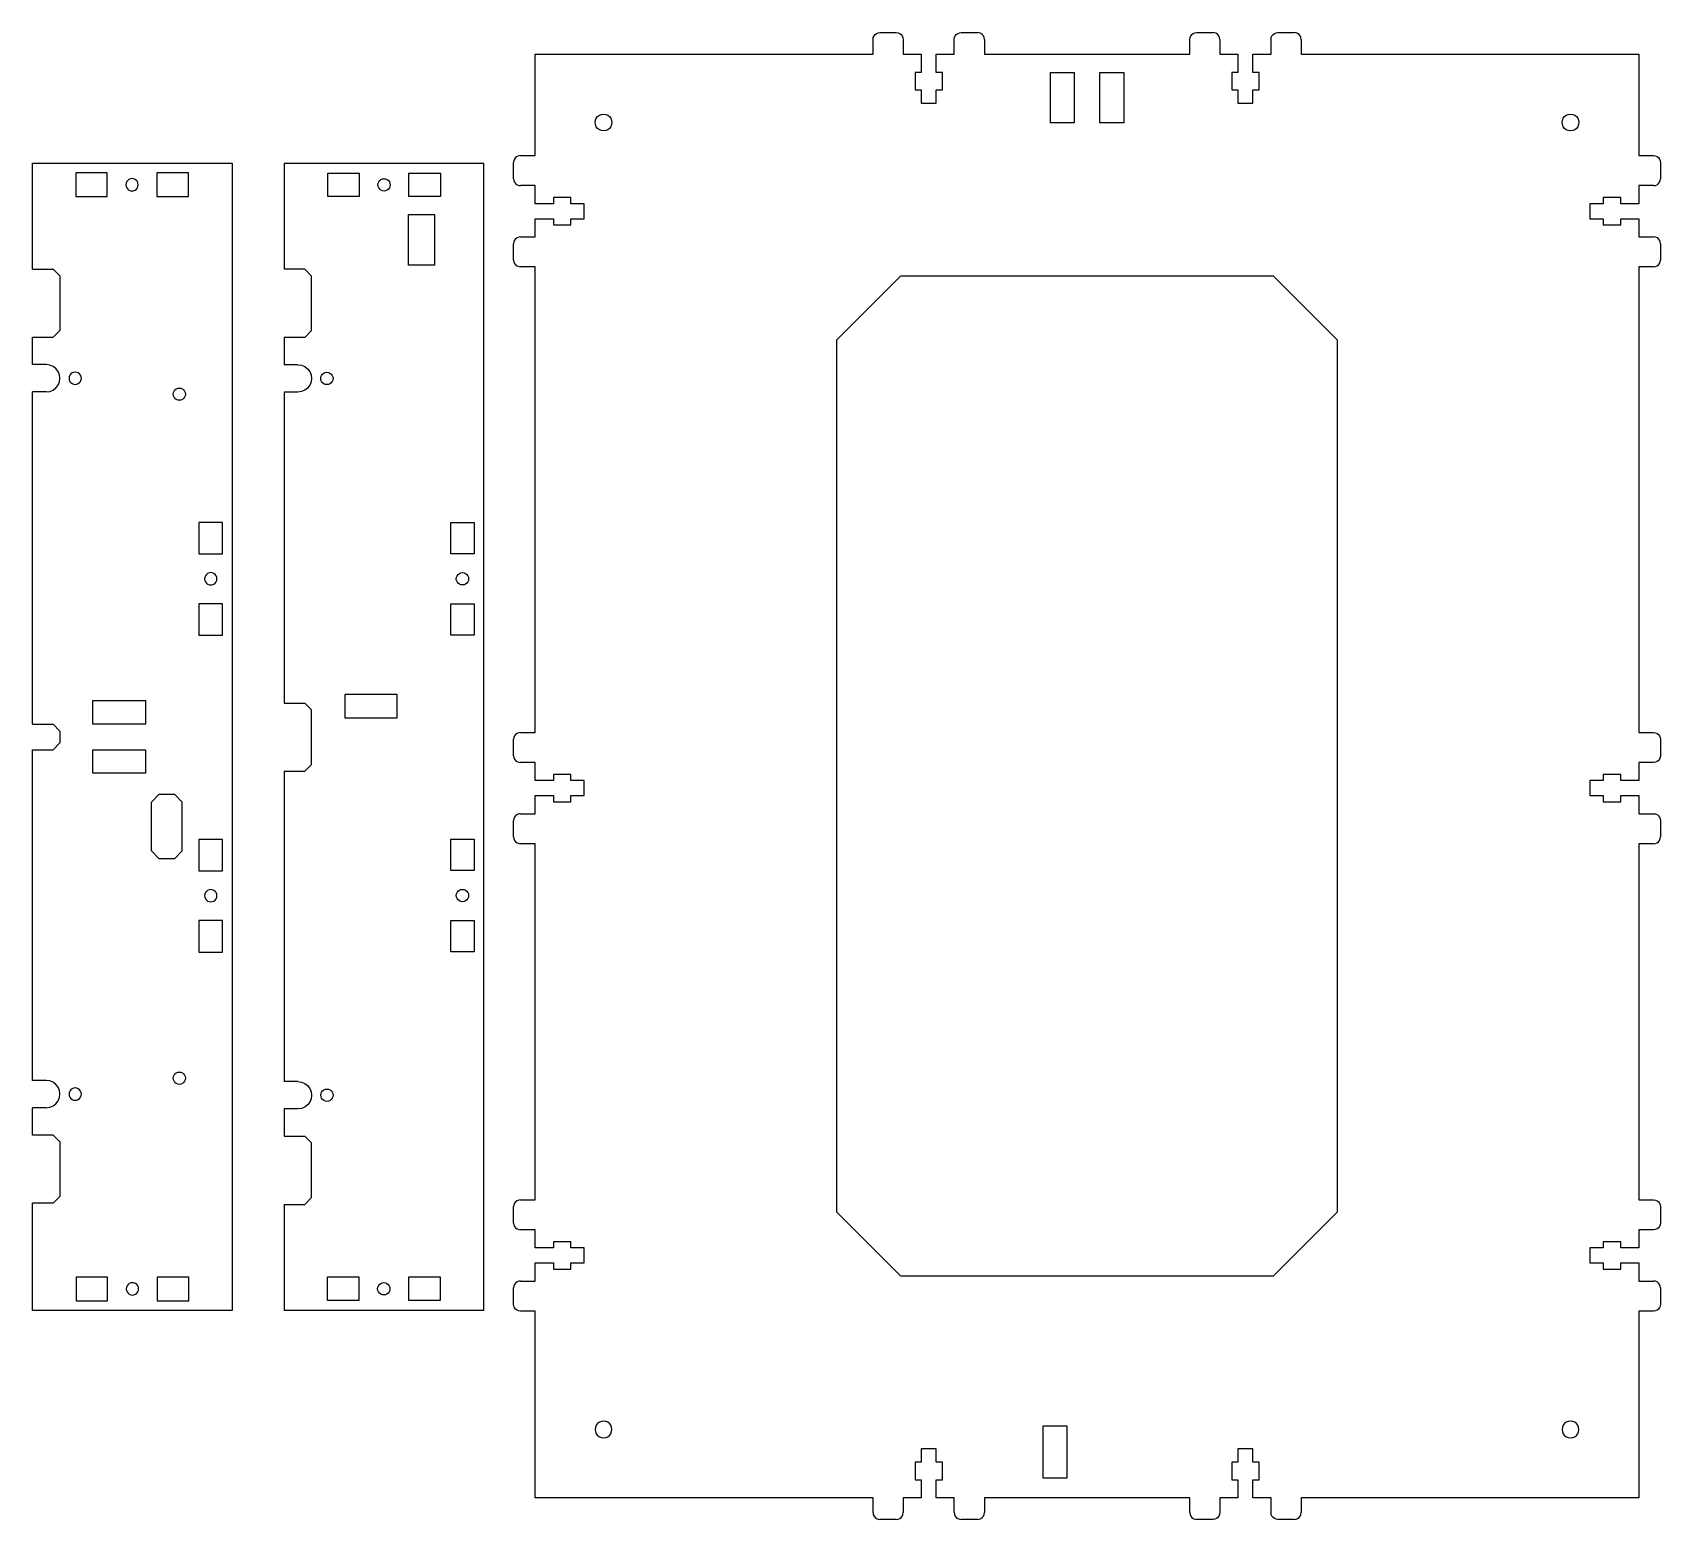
# Model space of a CAD drawing. Header units: millimetres. Extents: x 217 to 694, y 6 to 442.
import ezdxf

# ---------------------------------------------------------------- set-up
doc = ezdxf.new("R2010")
doc.units = ezdxf.units.MM
doc.header["$MEASUREMENT"] = 0

msp = doc.modelspace()

# ---------------------------------------------------------------- linework, layer by layer
for p, q in [((463.15, 440.07), (463.22, 440.59)), ((463.15, 435.72), (463.15, 440.07)), ((463.22, 440.59), (463.42, 441.07)), ((463.42, 441.07), (463.73, 441.49)), ((463.73, 441.49), (464.15, 441.81)), ((464.15, 441.81), (464.63, 442.01)), ((464.63, 442.01), (465.15, 442.07)), ((465.15, 442.07), (469.95, 442.07)), ((469.95, 442.07), (470.47, 442.01)), ((470.47, 442.01), (470.95, 441.81)), ((470.95, 441.81), (471.36, 441.49)), ((471.36, 441.49), (471.68, 441.07)), ((471.68, 441.07), (471.88, 440.59)), ((471.88, 440.59), (471.95, 440.07)), ((471.95, 440.07), (471.95, 435.72)), ((486.95, 440.07), (487.02, 440.59)), ((486.95, 435.72), (486.95, 440.07)), ((487.02, 440.59), (487.22, 441.07)), ((487.22, 441.07), (487.53, 441.49)), ((487.53, 441.49), (487.95, 441.81)), ((487.95, 441.81), (488.43, 442.01)), ((488.43, 442.01), (488.95, 442.07)), ((488.95, 442.07), (493.75, 442.07)), ((494.27, 442.01), (493.75, 442.07)), ((494.75, 441.81), (494.27, 442.01)), ((495.16, 441.49), (494.75, 441.81)), ((495.48, 441.07), (495.16, 441.49)), ((495.68, 440.59), (495.48, 441.07)), ((495.75, 440.07), (495.68, 440.59)), ((495.75, 440.07), (495.75, 435.72)), ((555.95, 440.07), (556.02, 440.59)), ((555.95, 435.72), (555.95, 440.07)), ((556.02, 440.59), (556.22, 441.07)), ((556.22, 441.07), (556.53, 441.49)), ((556.53, 441.49), (556.95, 441.81)), ((556.95, 441.81), (557.43, 442.01)), ((557.43, 442.01), (557.95, 442.07)), ((557.95, 442.07), (562.75, 442.07)), ((563.27, 442.01), (562.75, 442.07)), ((563.75, 441.81), (563.27, 442.01)), ((564.16, 441.49), (563.75, 441.81)), ((564.48, 441.07), (564.16, 441.49)), ((564.68, 440.59), (564.48, 441.07)), ((564.75, 440.07), (564.68, 440.59)), ((564.75, 440.07), (564.75, 435.72)), ((579.75, 440.07), (579.82, 440.59)), ((579.75, 435.72), (579.75, 440.07)), ((579.82, 440.59), (580.02, 441.07)), ((580.02, 441.07), (580.33, 441.49)), ((580.33, 441.49), (580.75, 441.81)), ((580.75, 441.81), (581.23, 442.01)), ((581.23, 442.01), (581.75, 442.07)), ((581.75, 442.07), (586.55, 442.07)), ((587.07, 442.01), (586.55, 442.07)), ((587.55, 441.81), (587.07, 442.01)), ((587.96, 441.49), (587.55, 441.81)), ((588.28, 441.07), (587.96, 441.49)), ((588.48, 440.59), (588.28, 441.07)), ((588.55, 440.07), (588.48, 440.59)), ((588.55, 440.07), (588.55, 435.72)), ((364.18, 406.02), (364.18, 435.72)), ((364.18, 435.72), (463.15, 435.72)), ((471.95, 435.72), (477.25, 435.72)), ((477.25, 435.72), (477.25, 430.42)), ((481.65, 430.42), (481.65, 435.72)), ((481.65, 435.72), (486.95, 435.72)), ((495.75, 435.72), (555.95, 435.72)), ((564.75, 435.72), (570.05, 435.72)), ((570.05, 435.72), (570.05, 430.42)), ((574.45, 430.42), (574.45, 435.72)), ((574.45, 435.72), (579.75, 435.72)), ((588.55, 435.72), (687.5, 435.72)), ((687.5, 435.72), (687.5, 406.02)), ((475.45, 430.42), (475.45, 425.32)), ((477.25, 430.42), (475.45, 430.42)), ((483.45, 430.42), (481.65, 430.42)), ((483.45, 425.32), (483.45, 430.42)), ((515.1, 430.42), (522.1, 430.42)), ((515.1, 415.62), (515.1, 430.42)), ((522.1, 430.42), (522.1, 415.62)), ((529.6, 415.62), (529.6, 430.42)), ((529.6, 430.42), (536.6, 430.42)), ((536.6, 430.42), (536.6, 415.62)), ((568.25, 430.42), (568.25, 425.32)), ((570.05, 430.42), (568.25, 430.42)), ((576.25, 430.42), (574.45, 430.42)), ((576.25, 425.32), (576.25, 430.42)), ((475.45, 425.32), (477.25, 425.32)), ((477.25, 425.32), (477.25, 421.37)), ((481.65, 425.32), (483.45, 425.32)), ((481.65, 421.37), (481.65, 425.32)), ((568.25, 425.32), (570.05, 425.32)), ((570.05, 425.32), (570.05, 421.37)), ((574.45, 425.32), (576.25, 425.32)), ((574.45, 421.37), (574.45, 425.32)), ((477.25, 421.37), (481.65, 421.37)), ((570.05, 421.37), (574.45, 421.37)), ((381.73, 415.72), (381.81, 416.36)), ((381.81, 415.09), (381.73, 415.72)), ((381.81, 416.36), (382.05, 416.95)), ((382.05, 414.5), (381.81, 415.09)), ((382.05, 416.95), (382.44, 417.46)), ((382.44, 417.46), (382.95, 417.85)), ((382.95, 417.85), (383.54, 418.09)), ((383.54, 418.09), (384.18, 418.17)), ((384.18, 418.17), (384.81, 418.09)), ((384.81, 418.09), (385.4, 417.85)), ((385.4, 417.85), (385.91, 417.46)), ((385.91, 417.46), (386.3, 416.95)), ((386.3, 416.95), (386.54, 416.36)), ((386.54, 415.09), (386.3, 414.5)), ((386.54, 416.36), (386.63, 415.72)), ((386.63, 415.72), (386.54, 415.09)), ((522.1, 415.62), (515.1, 415.62)), ((536.6, 415.62), (529.6, 415.62)), ((665.05, 415.72), (665.13, 416.36)), ((665.13, 415.09), (665.05, 415.72)), ((665.13, 416.36), (665.38, 416.95)), ((665.38, 414.5), (665.13, 415.09)), ((665.38, 416.95), (665.77, 417.46)), ((665.77, 417.46), (666.27, 417.85)), ((666.27, 417.85), (666.86, 418.09)), ((666.86, 418.09), (667.5, 418.17)), ((667.5, 418.17), (668.13, 418.09)), ((668.13, 418.09), (668.72, 417.85)), ((668.72, 417.85), (669.23, 417.46)), ((669.23, 417.46), (669.62, 416.95)), ((669.62, 416.95), (669.86, 416.36)), ((669.86, 415.09), (669.62, 414.5)), ((669.86, 416.36), (669.95, 415.72)), ((669.95, 415.72), (669.86, 415.09)), ((382.44, 413.99), (382.05, 414.5)), ((382.95, 413.6), (382.44, 413.99)), ((383.54, 413.36), (382.95, 413.6)), ((384.18, 413.27), (383.54, 413.36)), ((384.81, 413.36), (384.18, 413.27)), ((385.4, 413.6), (384.81, 413.36)), ((385.91, 413.99), (385.4, 413.6)), ((386.3, 414.5), (385.91, 413.99)), ((665.77, 413.99), (665.38, 414.5)), ((666.27, 413.6), (665.77, 413.99)), ((666.86, 413.36), (666.27, 413.6)), ((667.5, 413.27), (666.86, 413.36)), ((668.13, 413.36), (667.5, 413.27)), ((668.72, 413.6), (668.13, 413.36)), ((669.23, 413.99), (668.72, 413.6)), ((669.62, 414.5), (669.23, 413.99)), ((358.41, 405.44), (358.09, 405.02)), ((358.83, 405.76), (358.41, 405.44)), ((359.31, 405.96), (358.83, 405.76)), ((359.83, 406.02), (359.31, 405.96)), ((359.83, 406.02), (364.18, 406.02)), ((687.5, 406.02), (691.85, 406.02)), ((691.85, 406.02), (692.37, 405.96)), ((692.37, 405.96), (692.85, 405.76)), ((692.85, 405.76), (693.26, 405.44)), ((693.26, 405.44), (693.58, 405.02)), ((216.88, 403.79), (275.38, 403.79)), ((216.88, 372.79), (216.88, 403.79)), ((229.53, 400.94), (229.53, 394.04)), ((238.73, 400.94), (229.53, 400.94)), ((238.73, 394.04), (238.73, 400.94)), ((253.33, 400.94), (253.33, 394.04)), ((262.53, 400.94), (253.33, 400.94)), ((262.53, 394.04), (262.53, 400.94)), ((275.38, 403.79), (275.38, 67.7)), ((349.11, 403.75), (290.61, 403.75)), ((290.61, 403.75), (290.61, 372.75)), ((303.36, 400.9), (312.56, 400.9)), ((303.36, 394), (303.36, 400.9)), ((312.56, 400.9), (312.56, 394)), ((327.16, 400.9), (336.36, 400.9)), ((327.16, 394), (327.16, 400.9)), ((336.36, 400.9), (336.36, 394)), ((349.14, 67.75), (349.14, 403.75)), ((357.89, 404.54), (357.83, 404.02)), ((357.83, 399.22), (357.83, 404.02)), ((358.09, 405.02), (357.89, 404.54)), ((693.58, 405.02), (693.78, 404.54)), ((693.78, 404.54), (693.85, 404.02)), ((693.85, 404.02), (693.85, 399.22)), ((244.28, 397.96), (244.22, 397.49)), ((244.22, 397.49), (244.28, 397.02)), ((244.46, 398.39), (244.28, 397.96)), ((244.28, 397.02), (244.46, 396.59)), ((244.75, 398.76), (244.46, 398.39)), ((244.46, 396.59), (244.75, 396.22)), ((245.12, 399.05), (244.75, 398.76)), ((244.75, 396.22), (245.12, 395.93)), ((245.56, 399.23), (245.12, 399.05)), ((245.12, 395.93), (245.56, 395.75)), ((246.03, 399.29), (245.56, 399.23)), ((246.49, 399.23), (246.03, 399.29)), ((246.93, 399.05), (246.49, 399.23)), ((246.49, 395.75), (246.93, 395.93)), ((247.3, 398.76), (246.93, 399.05)), ((246.93, 395.93), (247.3, 396.22)), ((247.59, 398.39), (247.3, 398.76)), ((247.3, 396.22), (247.59, 396.59)), ((247.77, 397.96), (247.59, 398.39)), ((247.59, 396.59), (247.77, 397.02)), ((247.83, 397.49), (247.77, 397.96)), ((247.77, 397.02), (247.83, 397.49)), ((318.06, 397.45), (318.12, 397.91)), ((318.12, 396.98), (318.06, 397.45)), ((318.12, 397.91), (318.3, 398.35)), ((318.3, 396.54), (318.12, 396.98)), ((318.3, 398.35), (318.58, 398.72)), ((318.58, 396.17), (318.3, 396.54)), ((318.58, 398.72), (318.96, 399.01)), ((318.96, 395.88), (318.58, 396.17)), ((318.96, 399.01), (319.39, 399.19)), ((319.39, 399.19), (319.86, 399.25)), ((319.86, 399.25), (320.32, 399.19)), ((320.32, 399.19), (320.76, 399.01)), ((320.76, 399.01), (321.13, 398.72)), ((321.13, 396.17), (320.76, 395.88)), ((321.13, 398.72), (321.42, 398.35)), ((321.42, 396.54), (321.13, 396.17)), ((321.42, 398.35), (321.6, 397.91)), ((321.6, 396.98), (321.42, 396.54)), ((321.6, 397.91), (321.66, 397.45)), ((321.66, 397.45), (321.6, 396.98)), ((357.83, 399.22), (357.89, 398.71)), ((357.89, 398.71), (358.09, 398.22)), ((358.09, 398.22), (358.41, 397.81)), ((358.41, 397.81), (358.83, 397.49)), ((358.83, 397.49), (359.31, 397.29)), ((359.31, 397.29), (359.83, 397.22)), ((364.18, 397.22), (359.83, 397.22)), ((364.18, 391.92), (364.18, 397.22)), ((687.5, 397.22), (687.5, 391.92)), ((691.85, 397.22), (687.5, 397.22)), ((691.85, 397.22), (692.37, 397.29)), ((692.37, 397.29), (692.85, 397.49)), ((692.85, 397.49), (693.26, 397.81)), ((693.26, 397.81), (693.58, 398.22)), ((693.58, 398.22), (693.78, 398.71)), ((693.78, 398.71), (693.85, 399.22)), ((229.53, 394.04), (238.73, 394.04)), ((245.56, 395.75), (246.03, 395.69)), ((246.03, 395.69), (246.49, 395.75)), ((253.33, 394.04), (262.53, 394.04)), ((312.56, 394), (303.36, 394)), ((319.39, 395.7), (318.96, 395.88)), ((319.86, 395.64), (319.39, 395.7)), ((320.32, 395.7), (319.86, 395.64)), ((320.76, 395.88), (320.32, 395.7)), ((336.36, 394), (327.16, 394)), ((369.48, 391.92), (364.18, 391.92)), ((374.58, 393.72), (369.48, 393.72)), ((369.48, 393.72), (369.48, 391.92)), ((374.58, 391.92), (374.58, 393.72)), ((378.53, 391.92), (374.58, 391.92)), ((378.53, 387.52), (378.53, 391.92)), ((673.15, 391.92), (673.15, 387.52)), ((677.1, 391.92), (673.15, 391.92)), ((682.2, 393.72), (677.1, 393.72)), ((677.1, 393.72), (677.1, 391.92)), ((682.2, 391.92), (682.2, 393.72)), ((687.5, 391.92), (682.2, 391.92)), ((364.18, 387.52), (369.48, 387.52)), ((364.18, 382.22), (364.18, 387.52)), ((369.48, 387.52), (369.48, 385.72)), ((374.58, 385.72), (374.58, 387.52)), ((374.58, 387.52), (378.53, 387.52)), ((673.15, 387.52), (677.1, 387.52)), ((677.1, 387.52), (677.1, 385.72)), ((682.2, 385.72), (682.2, 387.52)), ((682.2, 387.52), (687.5, 387.52)), ((687.5, 387.52), (687.5, 382.22)), ((358.41, 381.64), (358.09, 381.22)), ((358.83, 381.96), (358.41, 381.64)), ((359.31, 382.16), (358.83, 381.96)), ((359.83, 382.22), (359.31, 382.16)), ((359.83, 382.22), (364.18, 382.22)), ((369.48, 385.72), (374.58, 385.72)), ((677.1, 385.72), (682.2, 385.72)), ((687.5, 382.22), (691.85, 382.22)), ((692.37, 382.16), (691.85, 382.22)), ((692.85, 381.96), (692.37, 382.16)), ((693.26, 381.64), (692.85, 381.96)), ((693.58, 381.22), (693.26, 381.64)), ((357.89, 380.74), (357.83, 380.22)), ((357.83, 375.42), (357.83, 380.22)), ((358.09, 381.22), (357.89, 380.74)), ((693.78, 380.74), (693.58, 381.22)), ((693.85, 380.22), (693.78, 380.74)), ((693.85, 380.22), (693.85, 375.42)), ((216.88, 372.79), (222.88, 372.79)), ((222.88, 372.79), (224.88, 370.79)), ((296.61, 372.75), (290.61, 372.75)), ((296.61, 372.75), (298.61, 370.75)), ((357.83, 375.42), (357.89, 374.91)), ((357.89, 374.91), (358.09, 374.42)), ((358.09, 374.42), (358.41, 374.01)), ((358.41, 374.01), (358.83, 373.69)), ((358.83, 373.69), (359.31, 373.49)), ((359.31, 373.49), (359.83, 373.42)), ((364.18, 373.42), (359.83, 373.42)), ((364.18, 237.02), (364.18, 373.42)), ((687.5, 373.42), (687.5, 237.02)), ((691.85, 373.42), (687.5, 373.42)), ((691.85, 373.42), (692.37, 373.49)), ((692.37, 373.49), (692.85, 373.69)), ((692.85, 373.69), (693.26, 374.01)), ((693.26, 374.01), (693.58, 374.42)), ((693.58, 374.42), (693.78, 374.91)), ((693.78, 374.91), (693.85, 375.42)), ((224.88, 370.79), (224.88, 354.79)), ((298.61, 354.75), (298.61, 370.75)), ((471.23, 370.72), (452.45, 351.94)), ((580.46, 370.72), (471.23, 370.72)), ((599.25, 351.94), (580.46, 370.72)), ((222.88, 352.79), (224.88, 354.79)), ((296.61, 352.75), (298.61, 354.75)), ((216.88, 352.79), (222.88, 352.79)), ((216.88, 344.79), (216.88, 352.79)), ((290.61, 352.75), (290.61, 344.75)), ((296.61, 352.75), (290.61, 352.75)), ((452.45, 351.94), (452.45, 96.6)), ((599.25, 96.6), (599.25, 351.94)), ((220.88, 344.79), (216.88, 344.79)), ((221.91, 344.65), (220.88, 344.79)), ((222.88, 344.25), (221.91, 344.65)), ((223.7, 343.62), (222.88, 344.25)), ((224.34, 342.79), (223.7, 343.62)), ((294.61, 344.75), (290.61, 344.75)), ((294.61, 344.75), (295.64, 344.61)), ((295.64, 344.61), (296.61, 344.21)), ((296.61, 344.21), (297.44, 343.57)), ((297.44, 343.57), (298.07, 342.75)), ((223.7, 337.96), (224.34, 338.79)), ((224.74, 341.82), (224.34, 342.79)), ((224.34, 338.79), (224.74, 339.75)), ((224.88, 340.79), (224.74, 341.82)), ((224.74, 339.75), (224.88, 340.79)), ((227.64, 341.26), (227.58, 340.79)), ((227.58, 340.79), (227.64, 340.32)), ((227.82, 341.69), (227.64, 341.26)), ((227.64, 340.32), (227.82, 339.89)), ((228.1, 342.06), (227.82, 341.69)), ((227.82, 339.89), (228.1, 339.52)), ((228.48, 342.35), (228.1, 342.06)), ((228.1, 339.52), (228.48, 339.23)), ((228.91, 342.53), (228.48, 342.35)), ((228.48, 339.23), (228.91, 339.05)), ((229.38, 342.59), (228.91, 342.53)), ((228.91, 339.05), (229.38, 338.99)), ((229.84, 342.53), (229.38, 342.59)), ((229.38, 338.99), (229.84, 339.05)), ((230.28, 342.35), (229.84, 342.53)), ((229.84, 339.05), (230.28, 339.23)), ((230.65, 342.06), (230.28, 342.35)), ((230.28, 339.23), (230.65, 339.52)), ((230.93, 341.69), (230.65, 342.06)), ((230.65, 339.52), (230.93, 339.89)), ((231.11, 341.26), (230.93, 341.69)), ((230.93, 339.89), (231.11, 340.32)), ((231.18, 340.79), (231.11, 341.26)), ((231.11, 340.32), (231.18, 340.79)), ((298.07, 338.75), (297.44, 337.92)), ((298.07, 342.75), (298.47, 341.78)), ((298.47, 339.71), (298.07, 338.75)), ((298.47, 341.78), (298.61, 340.75)), ((298.61, 340.75), (298.47, 339.71)), ((301.31, 340.75), (301.37, 341.21)), ((301.37, 340.28), (301.31, 340.75)), ((301.37, 341.21), (301.55, 341.65)), ((301.55, 339.85), (301.37, 340.28)), ((301.55, 341.65), (301.84, 342.02)), ((301.84, 339.47), (301.55, 339.85)), ((301.84, 342.02), (302.21, 342.3)), ((302.21, 339.19), (301.84, 339.47)), ((302.21, 342.3), (302.64, 342.48)), ((302.64, 339.01), (302.21, 339.19)), ((302.64, 342.48), (303.11, 342.55)), ((303.11, 338.95), (302.64, 339.01)), ((303.11, 342.55), (303.57, 342.48)), ((303.57, 339.01), (303.11, 338.95)), ((303.57, 342.48), (304.01, 342.3)), ((304.01, 339.19), (303.57, 339.01)), ((304.01, 342.3), (304.38, 342.02)), ((304.38, 339.47), (304.01, 339.19)), ((304.38, 342.02), (304.67, 341.65)), ((304.67, 339.85), (304.38, 339.47)), ((304.67, 341.65), (304.85, 341.21)), ((304.85, 340.28), (304.67, 339.85)), ((304.85, 341.21), (304.91, 340.75)), ((304.91, 340.75), (304.85, 340.28)), ((220.88, 336.79), (216.88, 336.79)), ((216.88, 239.45), (216.88, 336.79)), ((220.88, 336.79), (221.91, 336.93)), ((221.91, 336.93), (222.88, 337.33)), ((222.88, 337.33), (223.7, 337.96)), ((258.08, 336.14), (258.14, 336.61)), ((258.14, 335.67), (258.08, 336.14)), ((258.14, 336.61), (258.32, 337.04)), ((258.32, 335.24), (258.14, 335.67)), ((258.32, 337.04), (258.6, 337.41)), ((258.6, 334.87), (258.32, 335.24)), ((258.6, 337.41), (258.98, 337.7)), ((258.98, 334.58), (258.6, 334.87)), ((258.98, 337.7), (259.41, 337.88)), ((259.41, 334.4), (258.98, 334.58)), ((259.41, 337.88), (259.88, 337.94)), ((259.88, 334.34), (259.41, 334.4)), ((259.88, 337.94), (260.34, 337.88)), ((260.34, 334.4), (259.88, 334.34)), ((260.34, 337.88), (260.78, 337.7)), ((260.78, 334.58), (260.34, 334.4)), ((260.78, 337.7), (261.15, 337.41)), ((261.15, 334.87), (260.78, 334.58)), ((261.15, 337.41), (261.43, 337.04)), ((261.43, 335.24), (261.15, 334.87)), ((261.43, 337.04), (261.61, 336.61)), ((261.61, 335.67), (261.43, 335.24)), ((261.61, 336.61), (261.68, 336.14)), ((261.68, 336.14), (261.61, 335.67)), ((294.61, 336.75), (290.61, 336.75)), ((290.64, 336.64), (290.64, 245.64)), ((295.64, 336.88), (294.61, 336.75)), ((296.61, 337.28), (295.64, 336.88)), ((297.44, 337.92), (296.61, 337.28)), ((265.63, 298.54), (265.63, 289.34)), ((272.53, 298.54), (265.63, 298.54)), ((272.53, 289.34), (272.53, 298.54)), ((339.39, 298.54), (346.29, 298.54)), ((339.39, 289.34), (339.39, 298.54)), ((346.29, 298.54), (346.29, 289.34)), ((265.63, 289.34), (272.53, 289.34)), ((346.29, 289.34), (339.39, 289.34)), ((267.33, 282.51), (267.27, 282.04)), ((267.27, 282.04), (267.33, 281.58)), ((267.51, 282.94), (267.33, 282.51)), ((267.33, 281.58), (267.51, 281.14)), ((267.8, 283.32), (267.51, 282.94)), ((268.17, 283.6), (267.8, 283.32)), ((268.61, 283.78), (268.17, 283.6)), ((269.08, 283.84), (268.61, 283.78)), ((269.54, 283.78), (269.08, 283.84)), ((269.98, 283.6), (269.54, 283.78)), ((270.35, 283.32), (269.98, 283.6)), ((270.64, 282.94), (270.35, 283.32)), ((270.82, 282.51), (270.64, 282.94)), ((270.64, 281.14), (270.82, 281.58)), ((270.88, 282.04), (270.82, 282.51)), ((270.82, 281.58), (270.88, 282.04)), ((341.04, 282.04), (341.1, 282.5)), ((341.1, 281.57), (341.04, 282.04)), ((341.1, 282.5), (341.28, 282.94)), ((341.28, 281.14), (341.1, 281.57)), ((341.28, 282.94), (341.56, 283.31)), ((341.56, 283.31), (341.94, 283.6)), ((341.94, 283.6), (342.37, 283.78)), ((342.37, 283.78), (342.84, 283.84)), ((342.84, 283.84), (343.3, 283.78)), ((343.3, 283.78), (343.74, 283.6)), ((343.74, 283.6), (344.11, 283.31)), ((344.11, 283.31), (344.4, 282.94)), ((344.4, 282.94), (344.58, 282.5)), ((344.58, 281.57), (344.4, 281.14)), ((344.58, 282.5), (344.64, 282.04)), ((344.64, 282.04), (344.58, 281.57)), ((267.51, 281.14), (267.8, 280.77)), ((267.8, 280.77), (268.17, 280.48)), ((268.17, 280.48), (268.61, 280.3)), ((268.61, 280.3), (269.08, 280.24)), ((269.08, 280.24), (269.54, 280.3)), ((269.54, 280.3), (269.98, 280.48)), ((269.98, 280.48), (270.35, 280.77)), ((270.35, 280.77), (270.64, 281.14)), ((341.56, 280.76), (341.28, 281.14)), ((341.94, 280.48), (341.56, 280.76)), ((342.37, 280.3), (341.94, 280.48)), ((342.84, 280.23), (342.37, 280.3)), ((343.3, 280.3), (342.84, 280.23)), ((343.74, 280.48), (343.3, 280.3)), ((344.11, 280.76), (343.74, 280.48)), ((344.4, 281.14), (344.11, 280.76)), ((272.53, 274.74), (265.63, 274.74)), ((265.63, 274.74), (265.63, 265.54)), ((272.53, 265.54), (272.53, 274.74)), ((339.39, 274.74), (346.29, 274.74)), ((339.39, 265.54), (339.39, 274.74)), ((346.29, 274.74), (346.29, 265.54)), ((265.63, 265.54), (272.53, 265.54)), ((346.29, 265.54), (339.39, 265.54)), ((308.34, 248.19), (308.34, 241.29)), ((323.74, 248.19), (308.34, 248.19)), ((323.74, 241.29), (323.74, 248.19)), ((234.58, 246.35), (249.98, 246.35)), ((234.58, 239.45), (234.58, 246.35)), ((249.98, 246.35), (249.98, 239.45)), ((290.64, 245.64), (296.64, 245.64)), ((296.64, 245.64), (298.64, 243.64)), ((298.64, 227.64), (298.64, 243.64)), ((216.88, 239.45), (222.88, 239.45)), ((222.88, 239.45), (224.88, 237.45)), ((249.98, 239.45), (234.58, 239.45)), ((308.34, 241.29), (323.74, 241.29)), ((222.88, 231.95), (224.88, 233.95)), ((224.88, 237.45), (224.88, 233.95)), ((357.89, 235.54), (357.83, 235.02)), ((357.83, 230.22), (357.83, 235.02)), ((358.09, 236.02), (357.89, 235.54)), ((358.41, 236.44), (358.09, 236.02)), ((358.83, 236.76), (358.41, 236.44)), ((359.31, 236.96), (358.83, 236.76)), ((359.83, 237.02), (359.31, 236.96)), ((359.83, 237.02), (364.18, 237.02)), ((687.5, 237.02), (691.85, 237.02)), ((691.85, 237.02), (692.37, 236.96)), ((692.37, 236.96), (692.85, 236.76)), ((692.85, 236.76), (693.26, 236.44)), ((693.26, 236.44), (693.58, 236.02)), ((693.58, 236.02), (693.78, 235.54)), ((693.78, 235.54), (693.85, 235.02)), ((693.85, 235.02), (693.85, 230.22)), ((216.88, 135.08), (216.88, 231.95)), ((216.88, 231.95), (222.88, 231.95)), ((234.58, 225.05), (234.58, 231.95)), ((234.58, 231.95), (249.98, 231.95)), ((249.98, 231.95), (249.98, 225.05)), ((357.83, 230.22), (357.89, 229.71)), ((357.89, 229.71), (358.09, 229.22)), ((358.09, 229.22), (358.41, 228.81)), ((693.58, 229.22), (693.26, 228.81)), ((693.78, 229.71), (693.58, 229.22)), ((693.85, 230.22), (693.78, 229.71)), ((249.98, 225.05), (234.58, 225.05)), ((290.64, 225.64), (296.64, 225.64)), ((290.64, 225.64), (290.64, 134.75)), ((296.64, 225.64), (298.64, 227.64)), ((358.41, 228.81), (358.83, 228.49)), ((358.83, 228.49), (359.31, 228.29)), ((359.31, 228.29), (359.83, 228.22)), ((364.18, 228.22), (359.83, 228.22)), ((364.18, 222.92), (364.18, 228.22)), ((369.48, 224.72), (369.48, 222.92)), ((374.58, 224.72), (369.48, 224.72)), ((374.58, 222.92), (374.58, 224.72)), ((682.2, 224.72), (677.1, 224.72)), ((677.1, 224.72), (677.1, 222.92)), ((682.2, 222.92), (682.2, 224.72)), ((687.5, 228.22), (687.5, 222.92)), ((691.85, 228.22), (687.5, 228.22)), ((692.37, 228.29), (691.85, 228.22)), ((692.85, 228.49), (692.37, 228.29)), ((693.26, 228.81), (692.85, 228.49)), ((369.48, 222.92), (364.18, 222.92)), ((378.53, 222.92), (374.58, 222.92)), ((378.53, 218.52), (378.53, 222.92)), ((673.15, 222.92), (673.15, 218.52)), ((677.1, 222.92), (673.15, 222.92)), ((687.5, 222.92), (682.2, 222.92)), ((253.97, 218.99), (251.73, 216.61)), ((251.73, 202.34), (251.73, 216.61)), ((253.97, 218.99), (258.45, 218.99)), ((260.69, 216.61), (258.45, 218.99)), ((260.69, 202.34), (260.69, 216.61)), ((364.18, 218.52), (369.48, 218.52)), ((364.18, 213.22), (364.18, 218.52)), ((369.48, 218.52), (369.48, 216.72)), ((369.48, 216.72), (374.58, 216.72)), ((374.58, 218.52), (378.53, 218.52)), ((374.58, 216.72), (374.58, 218.52)), ((673.15, 218.52), (677.1, 218.52)), ((677.1, 218.52), (677.1, 216.72)), ((677.1, 216.72), (682.2, 216.72)), ((682.2, 218.52), (687.5, 218.52)), ((682.2, 216.72), (682.2, 218.52)), ((687.5, 218.52), (687.5, 213.22)), ((357.89, 211.74), (357.83, 211.22)), ((357.83, 206.42), (357.83, 211.22)), ((358.09, 212.22), (357.89, 211.74)), ((358.41, 212.64), (358.09, 212.22)), ((358.83, 212.96), (358.41, 212.64)), ((359.31, 213.16), (358.83, 212.96)), ((359.83, 213.22), (359.31, 213.16)), ((359.83, 213.22), (364.18, 213.22)), ((687.5, 213.22), (691.85, 213.22)), ((691.85, 213.22), (692.37, 213.16)), ((692.37, 213.16), (692.85, 212.96)), ((692.85, 212.96), (693.26, 212.64)), ((693.26, 212.64), (693.58, 212.22)), ((693.58, 212.22), (693.78, 211.74)), ((693.78, 211.74), (693.85, 211.22)), ((693.85, 211.22), (693.85, 206.42)), ((272.53, 205.7), (265.63, 205.7)), ((265.63, 205.7), (265.63, 196.5)), ((272.53, 196.5), (272.53, 205.7)), ((339.39, 205.74), (346.29, 205.74)), ((339.39, 196.54), (339.39, 205.74)), ((346.29, 205.74), (346.29, 196.54)), ((357.83, 206.42), (357.89, 205.91)), ((357.89, 205.91), (358.09, 205.42)), ((358.09, 205.42), (358.41, 205.01)), ((693.26, 205.01), (693.58, 205.42)), ((693.58, 205.42), (693.78, 205.91)), ((693.78, 205.91), (693.85, 206.42)), ((251.73, 202.34), (253.97, 199.96)), ((258.45, 199.96), (260.69, 202.34)), ((358.41, 205.01), (358.83, 204.69)), ((358.83, 204.69), (359.31, 204.49)), ((359.31, 204.49), (359.83, 204.42)), ((364.18, 204.42), (359.83, 204.42)), ((364.18, 100.11), (364.18, 204.42)), ((687.5, 204.42), (687.5, 100.11)), ((691.85, 204.42), (687.5, 204.42)), ((691.85, 204.42), (692.37, 204.49)), ((692.37, 204.49), (692.85, 204.69)), ((692.85, 204.69), (693.26, 205.01)), ((258.45, 199.96), (253.97, 199.96)), ((265.63, 196.5), (272.53, 196.5)), ((346.29, 196.54), (339.39, 196.54)), ((268.61, 190.94), (268.17, 190.76)), ((269.08, 191), (268.61, 190.94)), ((269.54, 190.94), (269.08, 191)), ((269.98, 190.76), (269.54, 190.94)), ((341.56, 190.51), (341.94, 190.8)), ((341.94, 190.8), (342.37, 190.98)), ((342.37, 190.98), (342.84, 191.04)), ((342.84, 191.04), (343.3, 190.98)), ((343.3, 190.98), (343.74, 190.8)), ((343.74, 190.8), (344.11, 190.51)), ((267.33, 189.67), (267.27, 189.2)), ((267.27, 189.2), (267.33, 188.73)), ((267.51, 190.1), (267.33, 189.67)), ((267.33, 188.73), (267.51, 188.3)), ((267.8, 190.47), (267.51, 190.1)), ((267.51, 188.3), (267.8, 187.93)), ((268.17, 190.76), (267.8, 190.47)), ((267.8, 187.93), (268.17, 187.64)), ((268.17, 187.64), (268.61, 187.46)), ((268.61, 187.46), (269.08, 187.4)), ((269.08, 187.4), (269.54, 187.46)), ((269.54, 187.46), (269.98, 187.64)), ((270.35, 190.47), (269.98, 190.76)), ((269.98, 187.64), (270.35, 187.93)), ((270.64, 190.1), (270.35, 190.47)), ((270.35, 187.93), (270.64, 188.3)), ((270.82, 189.67), (270.64, 190.1)), ((270.64, 188.3), (270.82, 188.73)), ((270.88, 189.2), (270.82, 189.67)), ((270.82, 188.73), (270.88, 189.2)), ((341.04, 189.24), (341.1, 189.7)), ((341.1, 188.77), (341.04, 189.24)), ((341.1, 189.7), (341.28, 190.14)), ((341.28, 188.34), (341.1, 188.77)), ((341.28, 190.14), (341.56, 190.51)), ((341.56, 187.96), (341.28, 188.34)), ((341.94, 187.68), (341.56, 187.96)), ((342.37, 187.5), (341.94, 187.68)), ((342.84, 187.43), (342.37, 187.5)), ((343.3, 187.5), (342.84, 187.43)), ((343.74, 187.68), (343.3, 187.5)), ((344.11, 187.96), (343.74, 187.68)), ((344.11, 190.51), (344.4, 190.14)), ((344.4, 188.34), (344.11, 187.96)), ((344.4, 190.14), (344.58, 189.7)), ((344.58, 188.77), (344.4, 188.34)), ((344.58, 189.7), (344.64, 189.24)), ((344.64, 189.24), (344.58, 188.77)), ((265.63, 181.9), (265.63, 172.7)), ((272.53, 181.9), (265.63, 181.9)), ((272.53, 172.7), (272.53, 181.9)), ((339.39, 172.74), (339.39, 181.94)), ((339.39, 181.94), (346.29, 181.94)), ((346.29, 181.94), (346.29, 172.74)), ((265.63, 172.7), (272.53, 172.7)), ((346.29, 172.74), (339.39, 172.74)), ((220.88, 135.08), (216.88, 135.08)), ((221.91, 134.94), (220.88, 135.08)), ((222.88, 134.54), (221.91, 134.94)), ((223.7, 133.91), (222.88, 134.54)), ((224.34, 133.08), (223.7, 133.91)), ((258.08, 135.73), (258.14, 136.19)), ((258.14, 135.26), (258.08, 135.73)), ((258.14, 136.19), (258.32, 136.63)), ((258.32, 134.83), (258.14, 135.26)), ((258.32, 136.63), (258.6, 137)), ((258.6, 134.46), (258.32, 134.83)), ((258.6, 137), (258.98, 137.29)), ((258.98, 134.17), (258.6, 134.46)), ((258.98, 137.29), (259.41, 137.47)), ((259.41, 133.99), (258.98, 134.17)), ((259.41, 137.47), (259.88, 137.53)), ((259.88, 133.93), (259.41, 133.99)), ((259.88, 137.53), (260.34, 137.47)), ((260.34, 133.99), (259.88, 133.93)), ((260.34, 137.47), (260.78, 137.29)), ((260.78, 134.17), (260.34, 133.99)), ((260.78, 137.29), (261.15, 137)), ((261.15, 134.46), (260.78, 134.17)), ((261.15, 137), (261.43, 136.63)), ((261.43, 134.83), (261.15, 134.46)), ((261.43, 136.63), (261.61, 136.19)), ((261.61, 135.26), (261.43, 134.83)), ((261.61, 136.19), (261.68, 135.73)), ((261.68, 135.73), (261.61, 135.26)), ((294.64, 134.75), (290.64, 134.75)), ((294.64, 134.75), (295.67, 134.61)), ((295.67, 134.61), (296.64, 134.21)), ((296.64, 134.21), (297.47, 133.57)), ((297.47, 133.57), (298.1, 132.75)), ((223.7, 128.25), (224.34, 129.08)), ((224.74, 132.11), (224.34, 133.08)), ((224.34, 129.08), (224.74, 130.04)), ((224.88, 131.08), (224.74, 132.11)), ((224.74, 130.04), (224.88, 131.08)), ((227.64, 131.54), (227.58, 131.08)), ((227.58, 131.08), (227.64, 130.61)), ((227.82, 131.98), (227.64, 131.54)), ((227.64, 130.61), (227.82, 130.18)), ((228.1, 132.35), (227.82, 131.98)), ((227.82, 130.18), (228.1, 129.81)), ((228.48, 132.64), (228.1, 132.35)), ((228.1, 129.81), (228.48, 129.52)), ((228.91, 132.82), (228.48, 132.64)), ((228.48, 129.52), (228.91, 129.34)), ((229.38, 132.88), (228.91, 132.82)), ((228.91, 129.34), (229.38, 129.28)), ((229.84, 132.82), (229.38, 132.88)), ((229.38, 129.28), (229.84, 129.34)), ((230.28, 132.64), (229.84, 132.82)), ((229.84, 129.34), (230.28, 129.52)), ((230.65, 132.35), (230.28, 132.64)), ((230.28, 129.52), (230.65, 129.81)), ((230.93, 131.98), (230.65, 132.35)), ((230.65, 129.81), (230.93, 130.18)), ((231.11, 131.54), (230.93, 131.98)), ((230.93, 130.18), (231.11, 130.61)), ((231.18, 131.08), (231.11, 131.54)), ((231.11, 130.61), (231.18, 131.08)), ((298.1, 132.75), (298.5, 131.78)), ((298.5, 129.71), (298.1, 128.75)), ((298.5, 131.78), (298.64, 130.75)), ((298.64, 130.75), (298.5, 129.71)), ((301.34, 130.75), (301.4, 131.21)), ((301.4, 130.28), (301.34, 130.75)), ((301.4, 131.21), (301.58, 131.65)), ((301.58, 129.85), (301.4, 130.28)), ((301.58, 131.65), (301.87, 132.02)), ((301.87, 129.47), (301.58, 129.85)), ((301.87, 132.02), (302.24, 132.3)), ((302.24, 129.19), (301.87, 129.47)), ((302.24, 132.3), (302.67, 132.48)), ((302.67, 129.01), (302.24, 129.19)), ((302.67, 132.48), (303.14, 132.55)), ((303.14, 128.95), (302.67, 129.01)), ((303.14, 132.55), (303.6, 132.48)), ((303.6, 129.01), (303.14, 128.95)), ((303.6, 132.48), (304.04, 132.3)), ((304.04, 129.19), (303.6, 129.01)), ((304.04, 132.3), (304.41, 132.02)), ((304.41, 129.47), (304.04, 129.19)), ((304.41, 132.02), (304.7, 131.65)), ((304.7, 129.85), (304.41, 129.47)), ((304.7, 131.65), (304.88, 131.21)), ((304.88, 130.28), (304.7, 129.85)), ((304.88, 131.21), (304.94, 130.75)), ((304.94, 130.75), (304.88, 130.28)), ((216.88, 119.08), (216.88, 127.08)), ((220.88, 127.08), (216.88, 127.08)), ((220.88, 127.08), (221.91, 127.21)), ((221.91, 127.21), (222.88, 127.61)), ((222.88, 127.61), (223.7, 128.25)), ((294.64, 126.75), (290.64, 126.75)), ((290.64, 126.75), (290.64, 118.75)), ((295.67, 126.88), (294.64, 126.75)), ((296.64, 127.28), (295.67, 126.88)), ((297.47, 127.92), (296.64, 127.28)), ((298.1, 128.75), (297.47, 127.92)), ((222.88, 119.08), (216.88, 119.08)), ((222.88, 119.08), (224.88, 117.08)), ((224.88, 117.08), (224.88, 101.08)), ((290.64, 118.75), (296.64, 118.75)), ((296.64, 118.75), (298.64, 116.75)), ((298.64, 100.75), (298.64, 116.75)), ((222.88, 99.08), (224.88, 101.08)), ((296.64, 98.75), (298.64, 100.75)), ((216.88, 67.7), (216.88, 99.08)), ((222.88, 99.08), (216.88, 99.08)), ((290.64, 98.75), (290.64, 67.75)), ((290.64, 98.75), (296.64, 98.75)), ((357.89, 98.63), (357.83, 98.11)), ((357.83, 93.31), (357.83, 98.11)), ((358.09, 99.11), (357.89, 98.63)), ((358.41, 99.53), (358.09, 99.11)), ((358.83, 99.84), (358.41, 99.53)), ((359.31, 100.04), (358.83, 99.84)), ((359.83, 100.11), (359.31, 100.04)), ((359.83, 100.11), (364.18, 100.11)), ((452.45, 96.6), (471.23, 77.81)), ((580.46, 77.81), (599.25, 96.6)), ((687.5, 100.11), (691.85, 100.11)), ((691.85, 100.11), (692.37, 100.04)), ((692.37, 100.04), (692.85, 99.84)), ((692.85, 99.84), (693.26, 99.53)), ((693.26, 99.53), (693.58, 99.11)), ((693.58, 99.11), (693.78, 98.63)), ((693.78, 98.63), (693.85, 98.11)), ((693.85, 98.11), (693.85, 93.31)), ((357.83, 93.31), (357.89, 92.79)), ((357.89, 92.79), (358.09, 92.31)), ((358.09, 92.31), (358.41, 91.9)), ((358.41, 91.9), (358.83, 91.58)), ((358.83, 91.58), (359.31, 91.38)), ((359.31, 91.38), (359.83, 91.31)), ((364.18, 91.31), (359.83, 91.31)), ((364.18, 86.01), (364.18, 91.31)), ((687.5, 91.31), (687.5, 86.01)), ((691.85, 91.31), (687.5, 91.31)), ((692.37, 91.38), (691.85, 91.31)), ((692.85, 91.58), (692.37, 91.38)), ((693.26, 91.9), (692.85, 91.58)), ((693.58, 92.31), (693.26, 91.9)), ((693.78, 92.79), (693.58, 92.31)), ((693.85, 93.31), (693.78, 92.79)), ((369.48, 86.01), (364.18, 86.01)), ((374.58, 87.81), (369.48, 87.81)), ((369.48, 87.81), (369.48, 86.01)), ((374.58, 86.01), (374.58, 87.81)), ((378.53, 86.01), (374.58, 86.01)), ((378.53, 81.61), (378.53, 86.01)), ((677.1, 86.01), (673.15, 86.01)), ((673.15, 86.01), (673.15, 81.61)), ((682.2, 87.81), (677.1, 87.81)), ((677.1, 87.81), (677.1, 86.01)), ((682.2, 86.01), (682.2, 87.81)), ((687.5, 86.01), (682.2, 86.01)), ((364.18, 81.61), (369.48, 81.61)), ((364.18, 76.31), (364.18, 81.61)), ((369.48, 81.61), (369.48, 79.81)), ((374.58, 79.81), (374.58, 81.61)), ((374.58, 81.61), (378.53, 81.61)), ((673.15, 81.61), (677.1, 81.61)), ((677.1, 81.61), (677.1, 79.81)), ((682.2, 81.61), (687.5, 81.61)), ((682.2, 79.81), (682.2, 81.61)), ((687.5, 81.61), (687.5, 76.31)), ((229.63, 77.45), (229.63, 70.55)), ((238.83, 77.45), (229.63, 77.45)), ((238.83, 70.55), (238.83, 77.45)), ((253.43, 77.45), (253.43, 70.55)), ((262.63, 77.45), (253.43, 77.45)), ((262.63, 70.55), (262.63, 77.45)), ((303.29, 77.5), (312.49, 77.5)), ((303.29, 70.6), (303.29, 77.5)), ((312.49, 77.5), (312.49, 70.6)), ((327.09, 77.5), (336.29, 77.5)), ((327.09, 70.6), (327.09, 77.5)), ((336.29, 77.5), (336.29, 70.6)), ((369.48, 79.81), (374.58, 79.81)), ((471.23, 77.81), (580.46, 77.81)), ((677.1, 79.81), (682.2, 79.81)), ((244.38, 74.47), (244.32, 74)), ((244.32, 74), (244.38, 73.54)), ((244.56, 74.9), (244.38, 74.47)), ((244.38, 73.54), (244.56, 73.1)), ((244.85, 75.28), (244.56, 74.9)), ((244.56, 73.1), (244.85, 72.73)), ((245.22, 75.56), (244.85, 75.28)), ((244.85, 72.73), (245.22, 72.44)), ((245.66, 75.74), (245.22, 75.56)), ((245.22, 72.44), (245.66, 72.26)), ((246.13, 75.8), (245.66, 75.74)), ((245.66, 72.26), (246.13, 72.2)), ((246.59, 75.74), (246.13, 75.8)), ((246.13, 72.2), (246.59, 72.26)), ((247.03, 75.56), (246.59, 75.74)), ((246.59, 72.26), (247.03, 72.44)), ((247.4, 75.28), (247.03, 75.56)), ((247.03, 72.44), (247.4, 72.73)), ((247.69, 74.9), (247.4, 75.28)), ((247.4, 72.73), (247.69, 73.1)), ((247.87, 74.47), (247.69, 74.9)), ((247.69, 73.1), (247.87, 73.54)), ((247.93, 74), (247.87, 74.47)), ((247.87, 73.54), (247.93, 74)), ((317.99, 74.05), (318.05, 74.51)), ((318.05, 73.58), (317.99, 74.05)), ((318.05, 74.51), (318.23, 74.95)), ((318.23, 73.14), (318.05, 73.58)), ((318.23, 74.95), (318.51, 75.32)), ((318.51, 72.77), (318.23, 73.14)), ((318.51, 75.32), (318.89, 75.61)), ((318.89, 72.48), (318.51, 72.77)), ((318.89, 75.61), (319.32, 75.79)), ((319.32, 72.3), (318.89, 72.48)), ((319.32, 75.79), (319.79, 75.85)), ((319.79, 72.24), (319.32, 72.3)), ((319.79, 75.85), (320.25, 75.79)), ((320.25, 72.3), (319.79, 72.24)), ((320.25, 75.79), (320.69, 75.61)), ((320.69, 72.48), (320.25, 72.3)), ((320.69, 75.61), (321.06, 75.32)), ((321.06, 72.77), (320.69, 72.48)), ((321.06, 75.32), (321.35, 74.95)), ((321.35, 73.14), (321.06, 72.77)), ((321.35, 74.95), (321.53, 74.51)), ((321.53, 73.58), (321.35, 73.14)), ((321.53, 74.51), (321.59, 74.05)), ((321.59, 74.05), (321.53, 73.58)), ((357.89, 74.83), (357.83, 74.31)), ((357.83, 69.51), (357.83, 74.31)), ((358.09, 75.31), (357.89, 74.83)), ((358.41, 75.73), (358.09, 75.31)), ((358.83, 76.04), (358.41, 75.73)), ((359.31, 76.24), (358.83, 76.04)), ((359.83, 76.31), (359.31, 76.24)), ((359.83, 76.31), (364.18, 76.31)), ((687.5, 76.31), (691.85, 76.31)), ((692.37, 76.24), (691.85, 76.31)), ((692.85, 76.04), (692.37, 76.24)), ((693.26, 75.73), (692.85, 76.04)), ((693.58, 75.31), (693.26, 75.73)), ((693.78, 74.83), (693.58, 75.31)), ((693.85, 74.31), (693.78, 74.83)), ((693.85, 74.31), (693.85, 69.51)), ((275.38, 67.7), (216.88, 67.7)), ((229.63, 70.55), (238.83, 70.55)), ((253.43, 70.55), (262.63, 70.55)), ((290.64, 67.75), (349.14, 67.75)), ((312.49, 70.6), (303.29, 70.6)), ((336.29, 70.6), (327.09, 70.6)), ((357.89, 68.99), (357.83, 69.51)), ((358.09, 68.51), (357.89, 68.99)), ((358.41, 68.1), (358.09, 68.51)), ((358.83, 67.78), (358.41, 68.1)), ((359.31, 67.58), (358.83, 67.78)), ((359.83, 67.51), (359.31, 67.58)), ((364.18, 67.51), (359.83, 67.51)), ((364.18, 12.81), (364.18, 67.51)), ((687.5, 67.51), (687.5, 12.81)), ((691.85, 67.51), (687.5, 67.51)), ((692.37, 67.58), (691.85, 67.51)), ((692.85, 67.78), (692.37, 67.58)), ((693.26, 68.1), (692.85, 67.78)), ((693.58, 68.51), (693.26, 68.1)), ((693.78, 68.99), (693.58, 68.51)), ((693.85, 69.51), (693.78, 68.99)), ((381.81, 33.45), (381.73, 32.81)), ((382.05, 34.04), (381.81, 33.45)), ((382.44, 34.54), (382.05, 34.04)), ((382.95, 34.93), (382.44, 34.54)), ((383.54, 35.18), (382.95, 34.93)), ((384.18, 35.26), (383.54, 35.18)), ((384.81, 35.18), (384.18, 35.26)), ((385.4, 34.93), (384.81, 35.18)), ((385.91, 34.54), (385.4, 34.93)), ((386.3, 34.04), (385.91, 34.54)), ((386.54, 33.45), (386.3, 34.04)), ((386.63, 32.81), (386.54, 33.45)), ((513, 18.51), (513, 33.91)), ((513, 33.91), (519.9, 33.91)), ((519.9, 33.91), (519.9, 18.51)), ((665.13, 33.45), (665.05, 32.81)), ((665.38, 34.04), (665.13, 33.45)), ((665.77, 34.54), (665.38, 34.04)), ((666.27, 34.93), (665.77, 34.54)), ((666.86, 35.18), (666.27, 34.93)), ((667.5, 35.26), (666.86, 35.18)), ((668.13, 35.18), (667.5, 35.26)), ((668.72, 34.93), (668.13, 35.18)), ((669.23, 34.54), (668.72, 34.93)), ((669.62, 34.04), (669.23, 34.54)), ((669.86, 33.45), (669.62, 34.04)), ((669.95, 32.81), (669.86, 33.45)), ((381.73, 32.81), (381.81, 32.18)), ((381.81, 32.18), (382.05, 31.59)), ((382.05, 31.59), (382.44, 31.08)), ((382.44, 31.08), (382.95, 30.69)), ((382.95, 30.69), (383.54, 30.45)), ((383.54, 30.45), (384.18, 30.36)), ((384.18, 30.36), (384.81, 30.45)), ((384.81, 30.45), (385.4, 30.69)), ((385.4, 30.69), (385.91, 31.08)), ((385.91, 31.08), (386.3, 31.59)), ((386.3, 31.59), (386.54, 32.18)), ((386.54, 32.18), (386.63, 32.81)), ((665.05, 32.81), (665.13, 32.18)), ((665.13, 32.18), (665.38, 31.59)), ((665.38, 31.59), (665.77, 31.08)), ((665.77, 31.08), (666.27, 30.69)), ((666.27, 30.69), (666.86, 30.45)), ((666.86, 30.45), (667.5, 30.36)), ((667.5, 30.36), (668.13, 30.45)), ((668.13, 30.45), (668.72, 30.69)), ((668.72, 30.69), (669.23, 31.08)), ((669.23, 31.08), (669.62, 31.59)), ((669.62, 31.59), (669.86, 32.18)), ((669.86, 32.18), (669.95, 32.81)), ((477.25, 27.16), (477.25, 23.21)), ((481.65, 27.16), (477.25, 27.16)), ((481.65, 23.21), (481.65, 27.16)), ((570.05, 27.16), (570.05, 23.21)), ((574.45, 27.16), (570.05, 27.16)), ((574.45, 23.21), (574.45, 27.16)), ((475.45, 23.21), (475.45, 18.11)), ((477.25, 23.21), (475.45, 23.21)), ((483.45, 23.21), (481.65, 23.21)), ((483.45, 18.11), (483.45, 23.21)), ((568.25, 23.21), (568.25, 18.11)), ((570.05, 23.21), (568.25, 23.21)), ((576.25, 23.21), (574.45, 23.21)), ((576.25, 18.11), (576.25, 23.21)), ((475.45, 18.11), (477.25, 18.11)), ((477.25, 18.11), (477.25, 12.81)), ((481.65, 18.11), (483.45, 18.11)), ((481.65, 12.81), (481.65, 18.11)), ((519.9, 18.51), (513, 18.51)), ((568.25, 18.11), (570.05, 18.11)), ((570.05, 18.11), (570.05, 12.81)), ((574.45, 18.11), (576.25, 18.11)), ((574.45, 12.81), (574.45, 18.11)), ((463.15, 12.81), (364.18, 12.81)), ((463.15, 8.46), (463.15, 12.81)), ((471.95, 12.81), (471.95, 8.46)), ((477.25, 12.81), (471.95, 12.81)), ((486.95, 12.81), (481.65, 12.81)), ((486.95, 8.46), (486.95, 12.81)), ((495.75, 12.81), (495.75, 8.46)), ((555.95, 12.81), (495.75, 12.81)), ((555.95, 8.46), (555.95, 12.81)), ((570.05, 12.81), (564.75, 12.81)), ((564.75, 12.81), (564.75, 8.46)), ((579.75, 12.81), (574.45, 12.81)), ((579.75, 8.46), (579.75, 12.81)), ((687.5, 12.81), (588.55, 12.81)), ((588.55, 12.81), (588.55, 8.46)), ((463.15, 8.46), (463.22, 7.94)), ((463.22, 7.94), (463.42, 7.46)), ((463.42, 7.46), (463.73, 7.05)), ((463.73, 7.05), (464.15, 6.73)), ((464.15, 6.73), (464.63, 6.53)), ((464.63, 6.53), (465.15, 6.46)), ((469.95, 6.46), (465.15, 6.46)), ((469.95, 6.46), (470.47, 6.53)), ((470.47, 6.53), (470.95, 6.73)), ((470.95, 6.73), (471.36, 7.05)), ((471.36, 7.05), (471.68, 7.46)), ((471.68, 7.46), (471.88, 7.94)), ((471.88, 7.94), (471.95, 8.46)), ((486.95, 8.46), (487.02, 7.94)), ((487.02, 7.94), (487.22, 7.46)), ((487.22, 7.46), (487.53, 7.05)), ((487.53, 7.05), (487.95, 6.73)), ((487.95, 6.73), (488.43, 6.53)), ((488.43, 6.53), (488.95, 6.46)), ((493.75, 6.46), (488.95, 6.46)), ((493.75, 6.46), (494.27, 6.53)), ((494.27, 6.53), (494.75, 6.73)), ((494.75, 6.73), (495.16, 7.05)), ((495.16, 7.05), (495.48, 7.46)), ((495.48, 7.46), (495.68, 7.94)), ((495.68, 7.94), (495.75, 8.46)), ((555.95, 8.46), (556.02, 7.94)), ((556.02, 7.94), (556.22, 7.46)), ((556.22, 7.46), (556.53, 7.05)), ((556.53, 7.05), (556.95, 6.73)), ((556.95, 6.73), (557.43, 6.53)), ((557.43, 6.53), (557.95, 6.46)), ((562.75, 6.46), (557.95, 6.46)), ((563.27, 6.53), (562.75, 6.46)), ((563.75, 6.73), (563.27, 6.53)), ((564.16, 7.05), (563.75, 6.73)), ((564.48, 7.46), (564.16, 7.05)), ((564.68, 7.94), (564.48, 7.46)), ((564.75, 8.46), (564.68, 7.94)), ((579.82, 7.94), (579.75, 8.46)), ((580.02, 7.46), (579.82, 7.94)), ((580.33, 7.05), (580.02, 7.46)), ((580.75, 6.73), (580.33, 7.05)), ((581.23, 6.53), (580.75, 6.73)), ((581.75, 6.46), (581.23, 6.53)), ((586.55, 6.46), (581.75, 6.46)), ((586.55, 6.46), (587.07, 6.53)), ((587.07, 6.53), (587.55, 6.73)), ((587.55, 6.73), (587.96, 7.05)), ((587.96, 7.05), (588.28, 7.46)), ((588.28, 7.46), (588.48, 7.94)), ((588.48, 7.94), (588.55, 8.46))]:
    msp.add_line(p, q)
msp.add_lwpolyline([(334.6, 373.88), (326.99, 373.88), (326.99, 388.79), (334.6, 388.79)], close=True)

doc.saveas('drawing.dxf')
